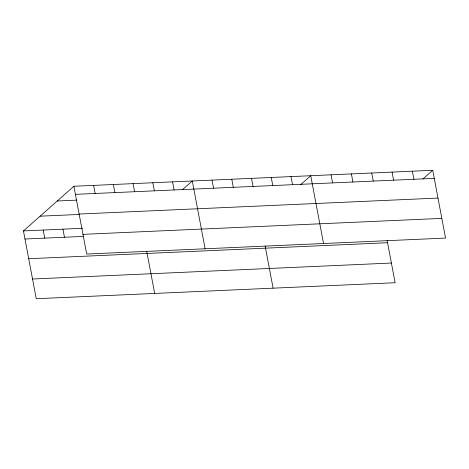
<?xml version="1.0" encoding="UTF-8"?>
<svg xmlns="http://www.w3.org/2000/svg" width="469" height="469" viewBox="0 0 469 469"><rect width="100%" height="100%" fill="white"/><g stroke="black" fill="none" stroke-linecap="round" stroke-linejoin="round"><path stroke-width="0.7" d="M387.16 240.626L395.121 282.737L36.26 298.712L23.45 230.924L73.879 186.263L432.74 170.288L445.55 238.076L86.689 254.051L73.879 186.263M182.423 189.74L192.302 180.987L205.111 248.781M300.846 184.469L310.73 175.717L323.54 243.505M422.862 179.035L432.74 170.288M75.409 194.348L434.271 178.372M57.236 201.002L76.975 200.122M79.132 214.046L437.993 198.07M40.094 216.186L79.566 214.427M23.45 230.924L82.661 228.286M82.966 234.348L441.827 218.372M24.98 239.008L83.459 236.405M28.703 258.712L387.558 242.737M32.537 279.008L391.398 263.039M412.403 171.191L413.934 179.275M392.072 172.1L393.597 180.178M371.735 173.002L373.26 181.087M351.398 173.905L352.928 181.99M331.061 174.814L332.591 182.898M290.991 176.596L292.521 184.68M271.252 177.475L272.782 185.56M265.149 246.055L273.105 288.171M251.519 178.355L253.043 186.439M231.78 179.234L233.304 187.319M212.041 180.114L213.571 188.192M172.569 181.866L174.093 189.951M152.83 182.746L154.36 190.83M146.727 251.325L154.682 293.442M133.09 183.625L134.621 191.71M113.357 184.505L114.882 192.589M93.618 185.384L95.143 193.468M62.922 229.165L64.452 237.25M43.189 230.044L44.713 238.129"/></g></svg>
